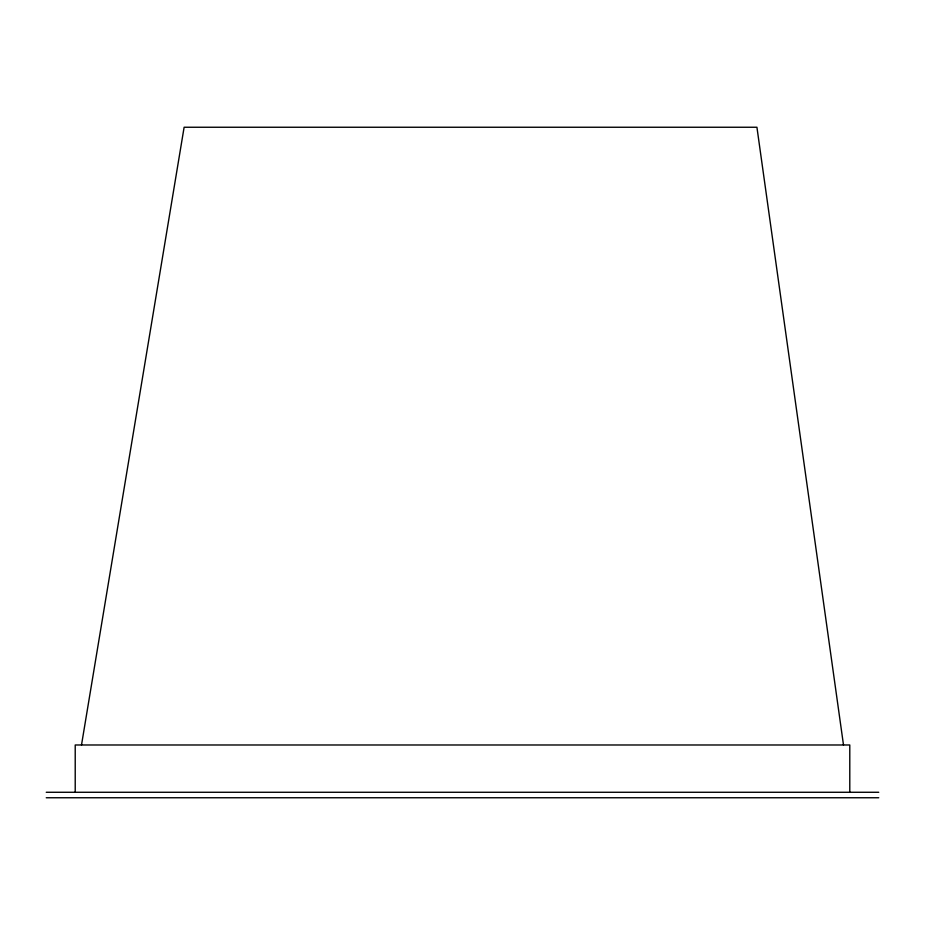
<?xml version="1.0" encoding="UTF-8"?>
<svg xmlns="http://www.w3.org/2000/svg" width="925" height="925" viewBox="0 0 925 925"><rect width="100%" height="100%" fill="white"/><g stroke="black" fill="none" stroke-linecap="round" stroke-linejoin="round"><path stroke-width="1.39" d="M81.504 744.983L184.121 127.245L756.928 127.245L843.496 744.983M46.25 792.274L878.75 792.274M46.25 797.755L878.75 797.755M849.786 792.274L849.786 744.983L75.214 744.983L75.214 792.274"/></g></svg>
